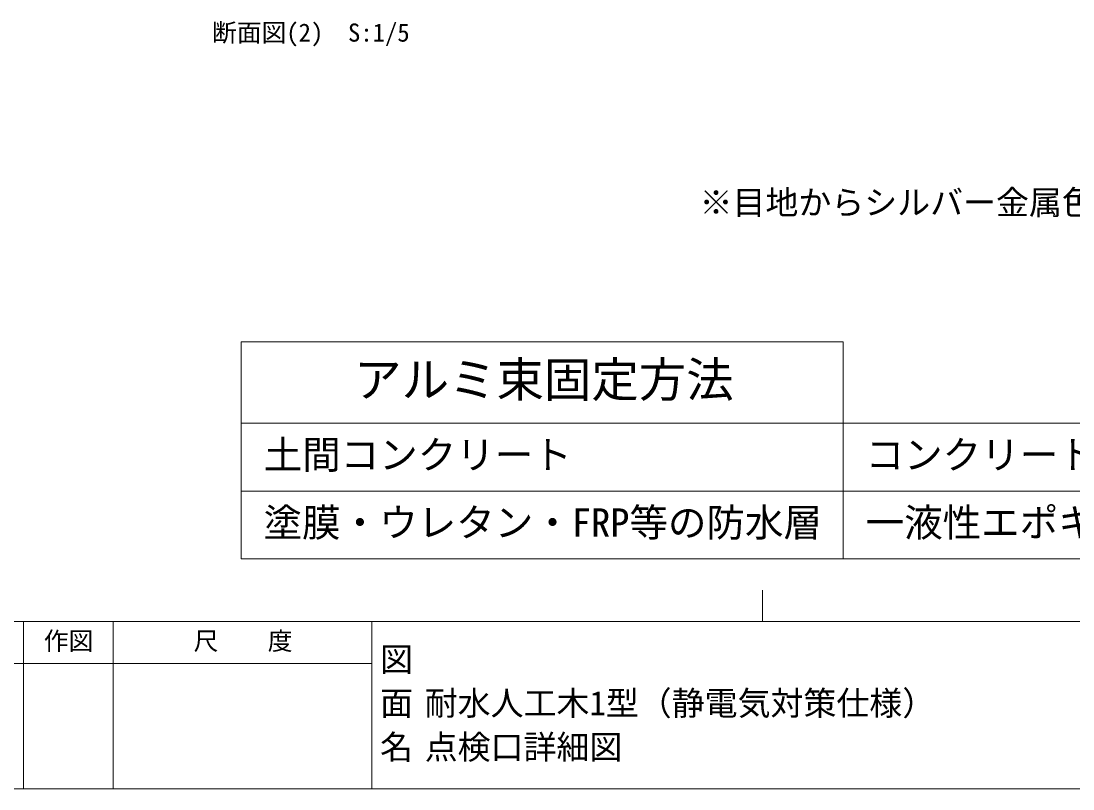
# Model space of a CAD drawing. Units: millimetres on the paper. Extents: x -401 to 401, y -279 to 279.
# Drawn here: x 148.9 to 316.6, y -278.7 to -156.3 of the extents above; entities that cross this region are included whole.
import ezdxf
from ezdxf.enums import TextEntityAlignment as Align

# ---------------------------------------------------------------- set-up
doc = ezdxf.new("R2010")
doc.units = ezdxf.units.MM
for name, color, linetype, lineweight in [('0-0_A-C01-補助線(非印刷)', 4, 'Continuous', 9), ('0-7_A-B03-文字_書込_小', 7, 'Continuous', 9), ('0-E_A-B03-文字_書込_大', 7, 'Continuous', 9), ('1-4_0-A01-枠A', 4, 'Continuous', 9)]:
    doc.layers.add(name, color=color, linetype=linetype, lineweight=lineweight)
doc.layers.add('1-2_A-B01-文字_タイトル室名', color=2, linetype='Continuous')
doc.layers.add('1-3_0-A02-枠B', color=5, linetype='Continuous')
doc.styles.add('ＭＳ ゴシック', font='')
doc.styles.get('ＭＳ ゴシック').set_extended_font_data('MS Gothic')

msp = doc.modelspace()

# ---------------------------------------------------------------- linework, layer by layer
at = {"layer": '0-0_A-C01-補助線(非印刷)'}
msp.add_line((267.111, -252), (267.111, -247), dxfattribs=at)
at = {"layer": '0-E_A-B03-文字_書込_大'}
for p, q in [((184.02, -207.44), (279.968, -207.44)), ((184.02, -207.44), (184.02, -242)), ((279.968, -207.44), (279.968, -242)), ((184.02, -220.4), (390.667, -220.4)), ((184.02, -231.2), (390.667, -231.2)), ((184.02, -242), (390.667, -242))]:
    msp.add_line(p, q, dxfattribs=at)
at = {"layer": '1-4_0-A01-枠A'}
for p, q in [((-400.667, -252), (343.263, -252)), ((149.341, -252), (149.341, -278.667)), ((163.635, -252), (163.635, -278.667)), ((204.873, -252), (204.873, -258.667)), ((117.985, -258.667), (204.873, -258.667)), ((204.873, -258.667), (204.873, -278.667)), ((-400.667, -278.667), (345.987, -278.667))]:
    msp.add_line(p, q, dxfattribs=at)

# ---------------------------------------------------------------- texts
at = {"layer": '0-7_A-B03-文字_書込_小', "style": 'ＭＳ ゴシック'}
for s, height, p in [('断面図(2)\u3000S:1/5', 2.889, (179.406, -160.447)), ('※目地からシルバー金属色が見えない様にする事。', 3.849, (257.104, -188.282))]:
    msp.add_text(s, height=height, dxfattribs=at).set_placement(p, align=Align.BOTTOM_LEFT)
at = {"layer": '0-E_A-B03-文字_書込_大', "style": 'ＭＳ ゴシック'}
for s, height, p in [('アルミ束固定方法', 5.543, (202.054, -217.866)), ('土間コンクリート', 4.501, (187.62, -229.006)), ('コンクリートビスφ5×34\u30004箇所留め', 4.501, (283.568, -229.006)), ('塗膜・ウレタン・FRP等の防水層', 4.501, (187.62, -239.806)), ('一液性エポキシ系樹脂接着留め', 4.501, (283.568, -239.806))]:
    msp.add_text(s, height=height, dxfattribs=at).set_placement(p, align=Align.BOTTOM_LEFT)
at = {"layer": '1-2_A-B01-文字_タイトル室名', "style": 'ＭＳ ゴシック'}
for s, p in [('耐水人工木1型（静電気対策仕様）', (213.292, -268.073)), ('点検口詳細図', (213.292, -275.073))]:
    msp.add_text(s, height=3.849, dxfattribs=at).set_placement(p, align=Align.BOTTOM_LEFT)
at = {"layer": '1-3_0-A02-枠B', "color": 6, "style": 'ＭＳ ゴシック'}
for s, height, p in [('作図', 2.889, (152.59, -257.388)), ('尺\u3000\u3000度', 2.889, (176.457, -257.388)), ('図', 3.849, (206.177, -261.073)), ('面', 3.849, (206.177, -268.073)), ('名', 3.849, (206.177, -275.073))]:
    msp.add_text(s, height=height, dxfattribs=at).set_placement(p, align=Align.BOTTOM_LEFT)

doc.saveas('drawing.dxf')
